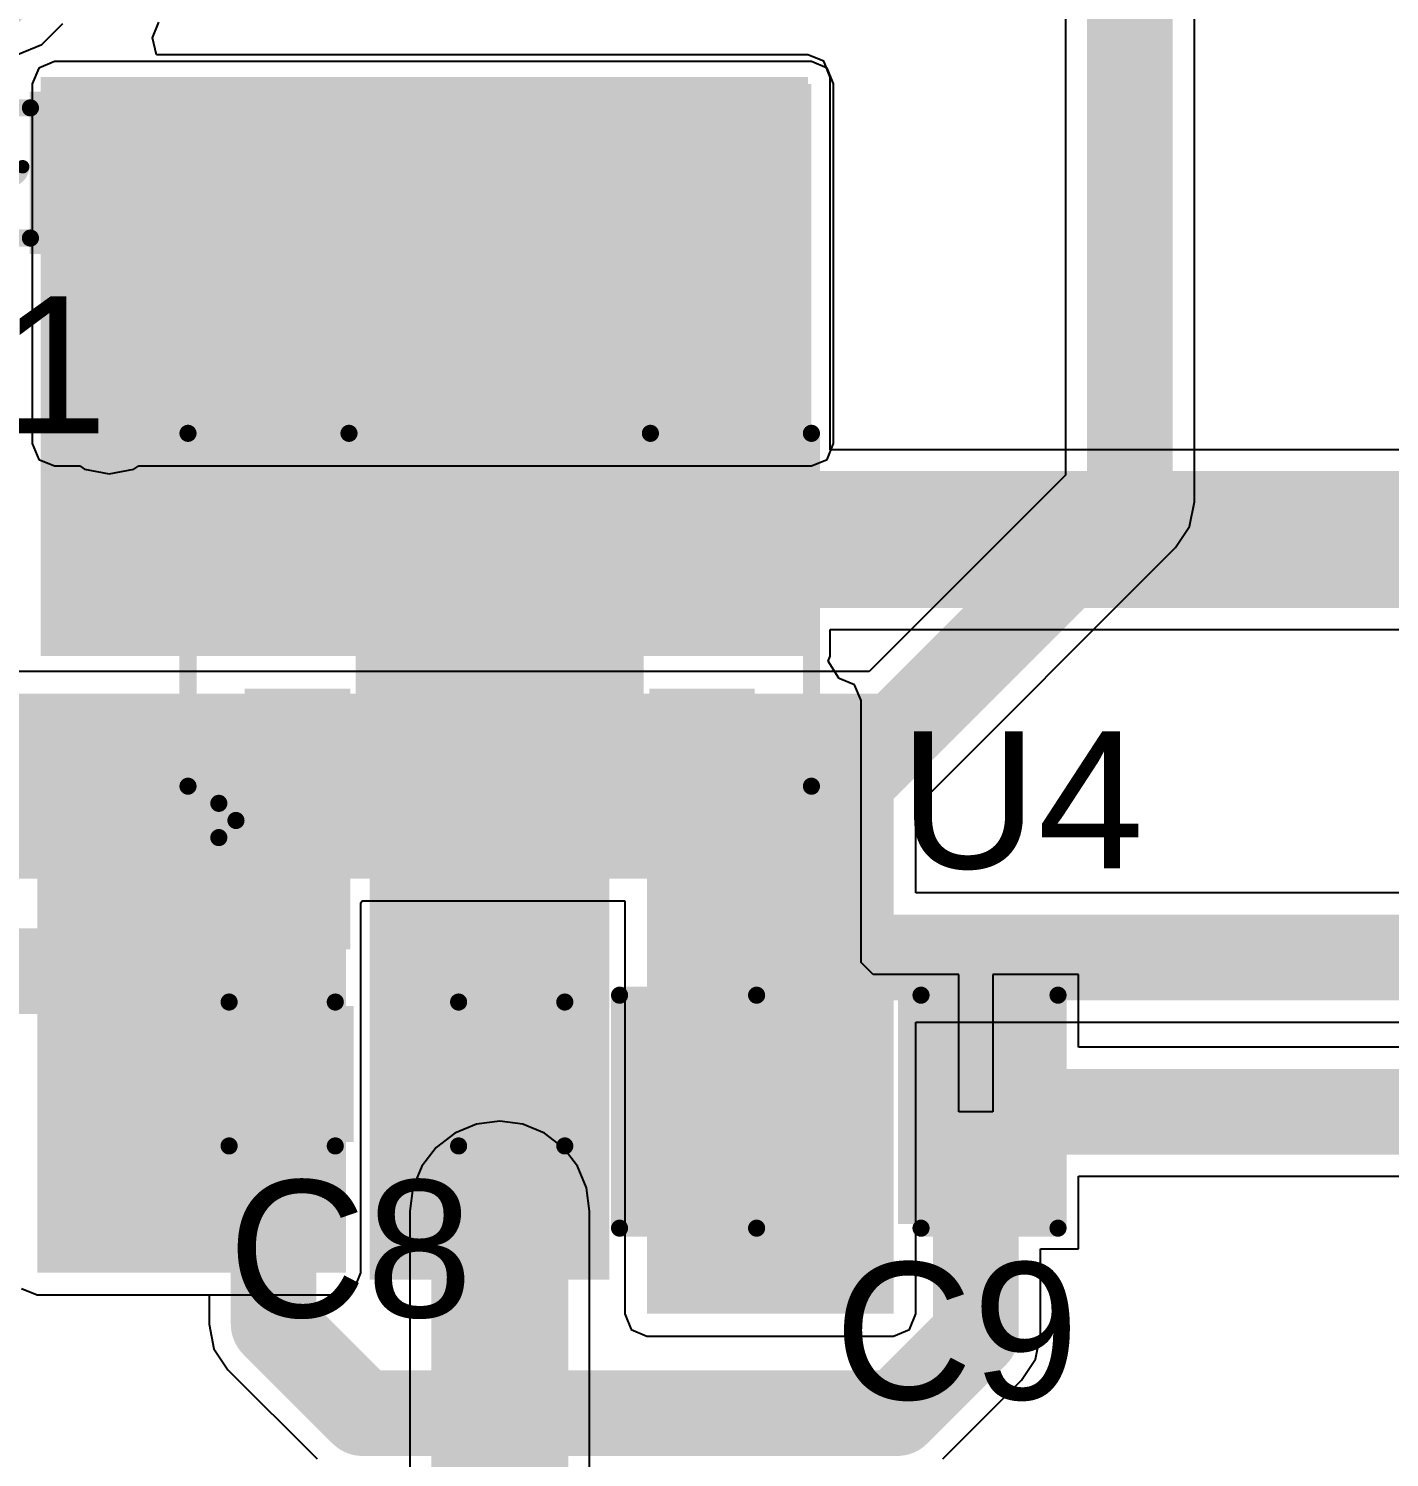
# Model space of a CAD drawing. Header units: millimetres. Extents: x -0.42 to 2.4, y -0.33 to 1.81.
# Drawn here: x 0.3985 to 0.7957, y 0.1431 to 0.5601 of the extents above; entities that cross this region are included whole.
import ezdxf

# ---------------------------------------------------------------- set-up
doc = ezdxf.new("R2010")
doc.units = ezdxf.units.MM
doc.header["$MEASUREMENT"] = 0
for name, color, linetype in [('BottomLayer', 5, 'Continuous'), ('BottomSolder', 6, 'Continuous'), ('MultiLayer', 9, 'Continuous'), ('PadHoleLayer', 156, 'Continuous'), ('TopLayer', 1, 'Continuous'), ('TopOverlay', 2, 'Continuous'), ('TopPaste', 8, 'Continuous'), ('TopSolder', 216, 'Continuous'), ('ViaHoleLayer', 16, 'Continuous')]:
    doc.layers.add(name, color=color, linetype=linetype)
doc.styles.add('Arial', font='', dxfattribs={"height": 0.2})
doc.styles.get('Arial').set_extended_font_data('Arial')

# ---------------------------------------------------------------- blocks, each defined once
blk = doc.blocks.new('IR333_A_4')
at = {"layer": 'BottomLayer'}
blk.add_hatch(color=5, dxfattribs=at).paths.add_polyline_path([(-0.08149595, 0.03149605), (-0.01850385, 0.03149605), (-0.01850385, -0.03149605), (-0.08149595, -0.03149605)])
h = blk.add_hatch(color=5, dxfattribs=at)
edge = h.paths.add_edge_path()
edge.add_arc((0.0499999, 0), 0.031496, 0, 360)
at = {"layer": 'BottomSolder'}
blk.add_hatch(color=6, dxfattribs=at).paths.add_polyline_path([(-0.08549595, 0.03549605), (-0.01450385, 0.03549605), (-0.01450385, -0.03549605), (-0.08549595, -0.03549605)])
h = blk.add_hatch(color=6, dxfattribs=at)
edge = h.paths.add_edge_path()
edge.add_arc((0.0499999, 0), 0.035496, 0, 360)
at = {"layer": 'MultiLayer'}
blk.add_hatch(color=9, dxfattribs=at).paths.add_polyline_path([(-0.08149595, 0.03149605), (-0.01850385, 0.03149605), (-0.01850385, -0.03149605), (-0.08149595, -0.03149605)])
h = blk.add_hatch(color=9, dxfattribs=at)
edge = h.paths.add_edge_path()
edge.add_arc((0.0499999, 0), 0.031496, 0, 360)
at = {"layer": 'PadHoleLayer'}
h = blk.add_hatch(color=156, dxfattribs=at)
edge = h.paths.add_edge_path()
edge.add_arc((-0.0499999, 0), 0.017717, 0, 360)
h = blk.add_hatch(color=156, dxfattribs=at)
edge = h.paths.add_edge_path()
edge.add_arc((0.0499999, 0), 0.017717, 0, 360)
at = {"layer": 'TopLayer'}
blk.add_hatch(color=1, dxfattribs=at).paths.add_polyline_path([(-0.08149595, 0.03149605), (-0.01850385, 0.03149605), (-0.01850385, -0.03149605), (-0.08149595, -0.03149605)])
h = blk.add_hatch(color=1, dxfattribs=at)
edge = h.paths.add_edge_path()
edge.add_arc((0.0499999, 0), 0.031496, 0, 360)
at = {"layer": 'TopSolder'}
blk.add_hatch(color=216, dxfattribs=at).paths.add_polyline_path([(-0.08549595, 0.03549605), (-0.01450385, 0.03549605), (-0.01450385, -0.03549605), (-0.08549595, -0.03549605)])
h = blk.add_hatch(color=216, dxfattribs=at)
edge = h.paths.add_edge_path()
edge.add_arc((0.0499999, 0), 0.035496, 0, 360)
at = {"layer": 'TopOverlay', "const_width": 0.005}
for points in [[(-0.1181102, 0, -0.7350501228491367), (0.0970696, 0.0672869)], [(0.0970696, -0.0672869, -0.7350501228491367), (-0.1181102, 0)]]:
    blk.add_lwpolyline(points, format="xyb", dxfattribs=at)
for points in [[(0.0970696, -0.0672869), (0.0970696, 0.0672869)], [(-0.05, -0.0610001), (-0.05, -0.041)], [(0.04, -0.044), (0.06, -0.044)], [(-0.0600001, -0.051), (-0.04, -0.051)]]:
    blk.add_lwpolyline(points, dxfattribs=at)
at = {"layer": 'TopOverlay', "const_width": 0.0025}
for points in [[(0.0958196, 0.0672869, 1), (0.0983196, 0.0672869, 1)], [(0.0958196, 0.0672869, 1), (0.0983196, 0.0672869, 1)], [(-0.1193602, 0, 1), (-0.1168602, 0, 1)], [(-0.1193602, 0, 1), (-0.1168602, 0, 1)], [(-0.05125, -0.041, 1), (-0.04875, -0.041, 1)], [(0.03875, -0.044, 1), (0.04125, -0.044, 1)], [(0.05875, -0.044, 1), (0.06125, -0.044, 1)], [(-0.0612501, -0.051, 1), (-0.0587501, -0.051, 1)], [(-0.04125, -0.051, 1), (-0.03875, -0.051, 1)], [(-0.05125, -0.0610001, 1), (-0.04875, -0.0610001, 1)], [(0.0958196, -0.0672869, 1), (0.0983196, -0.0672869, 1)], [(0.0958196, -0.0672869, 1), (0.0983196, -0.0672869, 1)]]:
    blk.add_lwpolyline(points, format="xyb", close=True, dxfattribs=at)
blk = doc.blocks.new('SOT_89_3_16')
at = {"layer": 'TopLayer'}
for points in [[(-0.0380512, 0.10423225), (0.0380512, 0.10423225), (0.0380512, -0.01505905), (-0.0380512, -0.01505905)], [(-0.0704724, -0.0105315), (-0.0476378, -0.0105315), (-0.0476378, -0.0786417), (-0.0704724, -0.0786417)], [(-0.0114173, -0.0105315), (0.0114173, -0.0105315), (0.0114173, -0.0786417), (-0.0114173, -0.0786417)], [(0.0476378, -0.0105315), (0.0704724, -0.0105315), (0.0704724, -0.0786417), (0.0476378, -0.0786417)]]:
    blk.add_hatch(color=1, dxfattribs=at).paths.add_polyline_path(points)
at = {"layer": 'TopPaste'}
for points in [[(-0.0380512, 0.10423225), (0.0380512, 0.10423225), (0.0380512, -0.01505905), (-0.0380512, -0.01505905)], [(-0.0704724, -0.0105315), (-0.0476378, -0.0105315), (-0.0476378, -0.0786417), (-0.0704724, -0.0786417)], [(-0.0114173, -0.0105315), (0.0114173, -0.0105315), (0.0114173, -0.0786417), (-0.0114173, -0.0786417)], [(0.0476378, -0.0105315), (0.0704724, -0.0105315), (0.0704724, -0.0786417), (0.0476378, -0.0786417)]]:
    blk.add_hatch(color=8, dxfattribs=at).paths.add_polyline_path(points)
at = {"layer": 'TopSolder'}
for points in [[(-0.0420512, 0.10823225), (0.0420512, 0.10823225), (0.0420512, -0.01905905), (-0.0420512, -0.01905905)], [(-0.0744724, -0.0065315), (-0.0436378, -0.0065315), (-0.0436378, -0.0826417), (-0.0744724, -0.0826417)], [(-0.0154173, -0.0065315), (0.0154173, -0.0065315), (0.0154173, -0.0826417), (-0.0154173, -0.0826417)], [(0.0436378, -0.0065315), (0.0744724, -0.0065315), (0.0744724, -0.0826417), (0.0436378, -0.0826417)]]:
    blk.add_hatch(color=216, dxfattribs=at).paths.add_polyline_path(points)
at = {"layer": 'TopOverlay', "const_width": 0.005}
for points in [[(-0.0910001, -0.035), (-0.0910001, 0.068)], [(-0.0910001, 0.068), (-0.0440001, 0.068)], [(0.0440001, 0.068), (0.0910001, 0.068)], [(0.0910001, -0.035), (0.0910001, 0.068)], [(-0.0820001, -0.05), (-0.0820001, -0.04)], [(-0.0820001, -0.04), (-0.0770001, -0.045)], [(-0.0820001, -0.05), (-0.0770001, -0.045)]]:
    blk.add_lwpolyline(points, dxfattribs=at)
at = {"layer": 'TopOverlay', "const_width": 0.0025}
for points in [[(-0.0922501, 0.068, 1), (-0.0897501, 0.068, 1)], [(-0.0922501, 0.068, 1), (-0.0897501, 0.068, 1)], [(-0.0452501, 0.068, 1), (-0.0427501, 0.068, 1)], [(0.0427501, 0.068, 1), (0.0452501, 0.068, 1)], [(0.0897501, 0.068, 1), (0.0922501, 0.068, 1)], [(0.0897501, 0.068, 1), (0.0922501, 0.068, 1)], [(-0.0922501, -0.035, 1), (-0.0897501, -0.035, 1)], [(0.0897501, -0.035, 1), (0.0922501, -0.035, 1)], [(-0.0832501, -0.04, 1), (-0.0807501, -0.04, 1)], [(-0.0832501, -0.04, 1), (-0.0807501, -0.04, 1)], [(-0.0782501, -0.045, 1), (-0.0757501, -0.045, 1)], [(-0.0782501, -0.045, 1), (-0.0757501, -0.045, 1)], [(-0.0832501, -0.05, 1), (-0.0807501, -0.05, 1)], [(-0.0832501, -0.05, 1), (-0.0807501, -0.05, 1)]]:
    blk.add_lwpolyline(points, format="xyb", close=True, dxfattribs=at)
blk = doc.blocks.new('_____0603_38')
at = {"layer": 'TopLayer'}
for points in [[(-0.01377945, -0.01968505), (-0.05314955, -0.01968505), (-0.05314955, 0.01968505), (-0.01377945, 0.01968505)], [(0.05314965, -0.01968505), (0.01377955, -0.01968505), (0.01377955, 0.01968505), (0.05314965, 0.01968505)]]:
    blk.add_hatch(color=1, dxfattribs=at).paths.add_polyline_path(points)
at = {"layer": 'TopPaste'}
for points in [[(-0.01377945, -0.01968505), (-0.05314955, -0.01968505), (-0.05314955, 0.01968505), (-0.01377945, 0.01968505)], [(0.05314965, -0.01968505), (0.01377955, -0.01968505), (0.01377955, 0.01968505), (0.05314965, 0.01968505)]]:
    blk.add_hatch(color=8, dxfattribs=at).paths.add_polyline_path(points)
at = {"layer": 'TopSolder'}
for points in [[(-0.00977945, -0.02368505), (-0.05714955, -0.02368505), (-0.05714955, 0.02368505), (-0.00977945, 0.02368505)], [(0.05714965, -0.02368505), (0.00977955, -0.02368505), (0.00977955, 0.02368505), (0.05714965, 0.02368505)]]:
    blk.add_hatch(color=216, dxfattribs=at).paths.add_polyline_path(points)
at = {"layer": 'TopOverlay', "const_width": 0.005}
for points in [[(-0.01, 0.019), (0.01, 0.019)], [(-0.01, -0.019), (0.01, -0.019)]]:
    blk.add_lwpolyline(points, dxfattribs=at)
at = {"layer": 'TopOverlay'}
for points, const_width in [([(-0.01125, 0.019, 1), (-0.00875, 0.019, 1)], 0.0025), ([(0.00875, 0.019, 1), (0.01125, 0.019, 1)], 0.0025), ([(-0.0085964, -0.0001008, 1), (-0.006628, -0.0001008, 1)], 0.0019685), ([(-0.0009842, 0, 1), (0.0009842, 0, 1)], 0.0019685), ([(-0.0007058, 7.75e-05, 1), (0.0012626, 7.75e-05, 1)], 0.0019685), ([(0.0067423, 0.0018093, 1), (0.0087107, 0.0018093, 1)], 0.0019685), ([(-0.01125, -0.019, 1), (-0.00875, -0.019, 1)], 0.0025), ([(0.00875, -0.019, 1), (0.01125, -0.019, 1)], 0.0025)]:
    blk.add_lwpolyline(points, format="xyb", close=True, dxfattribs=dict(at, const_width=const_width))
at = {"layer": 'TopOverlay', "const_width": 0.003937}
for points in [[(-0.0076122, -0.0001008, -0.7701644861592936), (0, 0)], [(0.0077265, 0.0018093, -0.7841168953440425), (0.0002784, 7.75e-05)]]:
    blk.add_lwpolyline(points, format="xyb", dxfattribs=at)
blk = doc.blocks.new('C___0805_41')
at = {"layer": 'TopLayer'}
for points in [[(-0.06, 0.03), (-0.02, 0.03), (-0.02, -0.03), (-0.06, -0.03)], [(0.02, 0.03), (0.06, 0.03), (0.06, -0.03), (0.02, -0.03)]]:
    blk.add_hatch(color=1, dxfattribs=at).paths.add_polyline_path(points)
at = {"layer": 'TopPaste'}
for points in [[(-0.06, 0.03), (-0.02, 0.03), (-0.02, -0.03), (-0.06, -0.03)], [(0.02, 0.03), (0.06, 0.03), (0.06, -0.03), (0.02, -0.03)]]:
    blk.add_hatch(color=8, dxfattribs=at).paths.add_polyline_path(points)
at = {"layer": 'TopSolder'}
for points in [[(-0.0627559, 0.0327559), (-0.0172441, 0.0327559), (-0.0172441, -0.0327559), (-0.0627559, -0.0327559)], [(0.0172441, 0.0327559), (0.0627559, 0.0327559), (0.0627559, -0.0327559), (0.0172441, -0.0327559)]]:
    blk.add_hatch(color=216, dxfattribs=at).paths.add_polyline_path(points)
at = {"layer": 'TopOverlay', "const_width": 0.005}
for points in [[(-0.064, 0.034), (-0.024, 0.034)], [(-0.064, -0.034), (-0.064, 0.034)], [(0.024, 0.034), (0.064, 0.034)], [(0.064, -0.034), (0.064, 0.034)], [(-0.064, -0.034), (-0.024, -0.034)], [(0.024, -0.034), (0.064, -0.034)]]:
    blk.add_lwpolyline(points, dxfattribs=at)
at = {"layer": 'TopOverlay', "const_width": 0.0025}
for points in [[(-0.06525, 0.034, 1), (-0.06275, 0.034, 1)], [(-0.06525, 0.034, 1), (-0.06275, 0.034, 1)], [(-0.02525, 0.034, 1), (-0.02275, 0.034, 1)], [(0.02275, 0.034, 1), (0.02525, 0.034, 1)], [(0.06275, 0.034, 1), (0.06525, 0.034, 1)], [(0.06275, 0.034, 1), (0.06525, 0.034, 1)], [(-0.06525, -0.034, 1), (-0.06275, -0.034, 1)], [(-0.06525, -0.034, 1), (-0.06275, -0.034, 1)], [(-0.02525, -0.034, 1), (-0.02275, -0.034, 1)], [(0.02275, -0.034, 1), (0.02525, -0.034, 1)], [(0.06275, -0.034, 1), (0.06525, -0.034, 1)], [(0.06275, -0.034, 1), (0.06525, -0.034, 1)]]:
    blk.add_lwpolyline(points, format="xyb", close=True, dxfattribs=at)
blk = doc.blocks.new('C___0603_42')
at = {"layer": 'TopLayer'}
for points in [[(-0.015, 0.0175), (-0.015, -0.0175), (-0.045, -0.0175), (-0.045, 0.0175)], [(0.045, 0.0175), (0.045, -0.0175), (0.015, -0.0175), (0.015, 0.0175)]]:
    blk.add_hatch(color=1, dxfattribs=at).paths.add_polyline_path(points)
at = {"layer": 'TopPaste'}
for points in [[(-0.015, 0.0175), (-0.015, -0.0175), (-0.045, -0.0175), (-0.045, 0.0175)], [(0.045, 0.0175), (0.045, -0.0175), (0.015, -0.0175), (0.015, 0.0175)]]:
    blk.add_hatch(color=8, dxfattribs=at).paths.add_polyline_path(points)
at = {"layer": 'TopSolder'}
for points in [[(-0.0126378, 0.0198622), (-0.0126378, -0.0198622), (-0.0473622, -0.0198622), (-0.0473622, 0.0198622)], [(0.0473622, 0.0198622), (0.0473622, -0.0198622), (0.0126378, -0.0198622), (0.0126378, 0.0198622)]]:
    blk.add_hatch(color=216, dxfattribs=at).paths.add_polyline_path(points)
at = {"layer": 'TopOverlay', "const_width": 0.005}
for points in [[(-0.049, 0.021), (-0.049, -0.021)], [(-0.018, 0.021), (-0.049, 0.021)], [(0.049, 0.021), (0.018, 0.021)], [(0.049, 0.021), (0.049, -0.021)], [(-0.018, -0.021), (-0.049, -0.021)], [(0.049, -0.021), (0.018, -0.021)]]:
    blk.add_lwpolyline(points, dxfattribs=at)
at = {"layer": 'TopOverlay', "const_width": 0.0025}
for points in [[(-0.05025, 0.021, 1), (-0.04775, 0.021, 1)], [(-0.05025, 0.021, 1), (-0.04775, 0.021, 1)], [(-0.01925, 0.021, 1), (-0.01675, 0.021, 1)], [(0.01675, 0.021, 1), (0.01925, 0.021, 1)], [(0.04775, 0.021, 1), (0.05025, 0.021, 1)], [(0.04775, 0.021, 1), (0.05025, 0.021, 1)], [(-0.05025, -0.021, 1), (-0.04775, -0.021, 1)], [(-0.05025, -0.021, 1), (-0.04775, -0.021, 1)], [(-0.01925, -0.021, 1), (-0.01675, -0.021, 1)], [(0.01675, -0.021, 1), (0.01925, -0.021, 1)], [(0.04775, -0.021, 1), (0.05025, -0.021, 1)], [(0.04775, -0.021, 1), (0.05025, -0.021, 1)]]:
    blk.add_lwpolyline(points, format="xyb", close=True, dxfattribs=at)

msp = doc.modelspace()

# ---------------------------------------------------------------- hatches: boundary and pattern name
at = {"layer": 'BottomLayer'}
for points in [[(0.406, 0.439), (0.627, 0.439), (0.627, 0.544), (0.406, 0.544)], [(0.365, 0.312), (0.647, 0.312), (0.647, 0.366), (0.365, 0.366)], [(0.579, 0.185), (0.651, 0.185), (0.651, 0.366), (0.579, 0.366)], [(0.401, 0.197), (0.489, 0.197), (0.489, 0.305), (0.401, 0.305)]]:
    msp.add_hatch(color=5, dxfattribs=at).paths.add_polyline_path(points)
h = msp.add_hatch(color=5, dxfattribs=at)
edge = h.paths.add_edge_path()
edge.add_arc((0.469, 0.529), 0.011811, 0, 360)
h = msp.add_hatch(color=5, dxfattribs=at)
edge = h.paths.add_edge_path()
edge.add_arc((0.52, 0.529), 0.011811, 0, 360)
h = msp.add_hatch(color=5, dxfattribs=at)
edge = h.paths.add_edge_path()
edge.add_arc((0.57, 0.53), 0.011811, 0, 360)
h = msp.add_hatch(color=5, dxfattribs=at)
edge = h.paths.add_edge_path()
edge.add_arc((0.469, 0.498), 0.011811, 0, 360)
h = msp.add_hatch(color=5, dxfattribs=at)
edge = h.paths.add_edge_path()
edge.add_arc((0.52, 0.498), 0.011811, 0, 360)
h = msp.add_hatch(color=5, dxfattribs=at)
edge = h.paths.add_edge_path()
edge.add_arc((0.57, 0.499), 0.011811, 0, 360)
h = msp.add_hatch(color=5, dxfattribs=at)
edge = h.paths.add_edge_path()
edge.add_arc((0.609, 0.491), 0.011811, 0, 360)
h = msp.add_hatch(color=5, dxfattribs=at)
edge = h.paths.add_edge_path()
edge.add_arc((0.422, 0.482), 0.011811, 0, 360)
h = msp.add_hatch(color=5, dxfattribs=at)
edge = h.paths.add_edge_path()
edge.add_arc((0.609, 0.46), 0.011811, 0, 360)
h = msp.add_hatch(color=5, dxfattribs=at)
edge = h.paths.add_edge_path()
edge.add_arc((0.422, 0.449), 0.011811, 0, 360)
h = msp.add_hatch(color=5, dxfattribs=at)
edge = h.paths.add_edge_path()
edge.add_arc((0.62, 0.351), 0.011811, 0, 360)
h = msp.add_hatch(color=5, dxfattribs=at)
edge = h.paths.add_edge_path()
edge.add_arc((0.62, 0.32), 0.011811, 0, 360)
h = msp.add_hatch(color=5, dxfattribs=at)
edge = h.paths.add_edge_path()
edge.add_arc((0.62, 0.289), 0.011811, 0, 360)
h = msp.add_hatch(color=5, dxfattribs=at)
edge = h.paths.add_edge_path()
edge.add_arc((0.418, 0.285), 0.011811, 0, 360)
h = msp.add_hatch(color=5, dxfattribs=at)
edge = h.paths.add_edge_path()
edge.add_arc((0.443, 0.285), 0.011811, 0, 360)
h = msp.add_hatch(color=5, dxfattribs=at)
edge = h.paths.add_edge_path()
edge.add_arc((0.443, 0.285), 0.011811, 0, 360)
h = msp.add_hatch(color=5, dxfattribs=at)
edge = h.paths.add_edge_path()
edge.add_arc((0.418, 0.255), 0.011811, 0, 360)
h = msp.add_hatch(color=5, dxfattribs=at)
edge = h.paths.add_edge_path()
edge.add_arc((0.443, 0.255), 0.011811, 0, 360)
h = msp.add_hatch(color=5, dxfattribs=at)
edge = h.paths.add_edge_path()
edge.add_arc((0.418, 0.225), 0.011811, 0, 360)
h = msp.add_hatch(color=5, dxfattribs=at)
edge = h.paths.add_edge_path()
edge.add_arc((0.443, 0.225), 0.011811, 0, 360)
h = msp.add_hatch(color=5, dxfattribs=at)
edge = h.paths.add_edge_path()
edge.add_arc((0.536, 0.215), 0.011811, 0, 360)
h = msp.add_hatch(color=5, dxfattribs=at)
edge = h.paths.add_edge_path()
edge.add_arc((0.593, 0.2), 0.011811, 0, 360)
h = msp.add_hatch(color=5, dxfattribs=at)
edge = h.paths.add_edge_path()
edge.add_arc((0.621, 0.2), 0.011811, 0, 360)
at = {"layer": 'BottomSolder'}
h = msp.add_hatch(color=6, dxfattribs=at)
edge = h.paths.add_edge_path()
edge.add_arc((0.469, 0.529), 0.0059055, 0, 360)
h = msp.add_hatch(color=6, dxfattribs=at)
edge = h.paths.add_edge_path()
edge.add_arc((0.52, 0.529), 0.0059055, 0, 360)
h = msp.add_hatch(color=6, dxfattribs=at)
edge = h.paths.add_edge_path()
edge.add_arc((0.57, 0.53), 0.0059055, 0, 360)
h = msp.add_hatch(color=6, dxfattribs=at)
edge = h.paths.add_edge_path()
edge.add_arc((0.57, 0.499), 0.0059055, 0, 360)
h = msp.add_hatch(color=6, dxfattribs=at)
edge = h.paths.add_edge_path()
edge.add_arc((0.469, 0.498), 0.0059055, 0, 360)
h = msp.add_hatch(color=6, dxfattribs=at)
edge = h.paths.add_edge_path()
edge.add_arc((0.52, 0.498), 0.0059055, 0, 360)
h = msp.add_hatch(color=6, dxfattribs=at)
edge = h.paths.add_edge_path()
edge.add_arc((0.609, 0.491), 0.0059055, 0, 360)
h = msp.add_hatch(color=6, dxfattribs=at)
edge = h.paths.add_edge_path()
edge.add_arc((0.422, 0.482), 0.0059055, 0, 360)
h = msp.add_hatch(color=6, dxfattribs=at)
edge = h.paths.add_edge_path()
edge.add_arc((0.609, 0.46), 0.0059055, 0, 360)
h = msp.add_hatch(color=6, dxfattribs=at)
edge = h.paths.add_edge_path()
edge.add_arc((0.422, 0.449), 0.0059055, 0, 360)
h = msp.add_hatch(color=6, dxfattribs=at)
edge = h.paths.add_edge_path()
edge.add_arc((0.62, 0.351), 0.0059055, 0, 360)
h = msp.add_hatch(color=6, dxfattribs=at)
edge = h.paths.add_edge_path()
edge.add_arc((0.62, 0.32), 0.0059055, 0, 360)
h = msp.add_hatch(color=6, dxfattribs=at)
edge = h.paths.add_edge_path()
edge.add_arc((0.62, 0.289), 0.0059055, 0, 360)
h = msp.add_hatch(color=6, dxfattribs=at)
edge = h.paths.add_edge_path()
edge.add_arc((0.418, 0.285), 0.0059055, 0, 360)
h = msp.add_hatch(color=6, dxfattribs=at)
edge = h.paths.add_edge_path()
edge.add_arc((0.443, 0.285), 0.0059055, 0, 360)
h = msp.add_hatch(color=6, dxfattribs=at)
edge = h.paths.add_edge_path()
edge.add_arc((0.443, 0.285), 0.0059055, 0, 360)
h = msp.add_hatch(color=6, dxfattribs=at)
edge = h.paths.add_edge_path()
edge.add_arc((0.418, 0.255), 0.0059055, 0, 360)
h = msp.add_hatch(color=6, dxfattribs=at)
edge = h.paths.add_edge_path()
edge.add_arc((0.443, 0.255), 0.0059055, 0, 360)
h = msp.add_hatch(color=6, dxfattribs=at)
edge = h.paths.add_edge_path()
edge.add_arc((0.418, 0.225), 0.0059055, 0, 360)
h = msp.add_hatch(color=6, dxfattribs=at)
edge = h.paths.add_edge_path()
edge.add_arc((0.443, 0.225), 0.0059055, 0, 360)
h = msp.add_hatch(color=6, dxfattribs=at)
edge = h.paths.add_edge_path()
edge.add_arc((0.536, 0.215), 0.0059055, 0, 360)
h = msp.add_hatch(color=6, dxfattribs=at)
edge = h.paths.add_edge_path()
edge.add_arc((0.593, 0.2), 0.0059055, 0, 360)
h = msp.add_hatch(color=6, dxfattribs=at)
edge = h.paths.add_edge_path()
edge.add_arc((0.621, 0.2), 0.0059055, 0, 360)
at = {"layer": 'TopLayer'}
for points in [[(0.402, 0.432), (0.626, 0.432), (0.626, 0.546), (0.402, 0.546)], [(0.402, 0.377), (0.626, 0.377), (0.626, 0.47), (0.402, 0.47)], [(0.4911102, 0.364), (0.401, 0.364), (0.401, 0.1970002), (0.4911102, 0.1970002)], [(0.498, 0.195), (0.568, 0.195), (0.568, 0.364), (0.498, 0.364)], [(0.582, 0.185), (0.635, 0.185), (0.635, 0.364), (0.582, 0.364)]]:
    msp.add_hatch(color=1, dxfattribs=at).paths.add_polyline_path(points)
h = msp.add_hatch(color=1, dxfattribs=at)
edge = h.paths.add_edge_path()
edge.add_arc((0.469, 0.529), 0.011811, 0, 360)
h = msp.add_hatch(color=1, dxfattribs=at)
edge = h.paths.add_edge_path()
edge.add_arc((0.52, 0.529), 0.011811, 0, 360)
h = msp.add_hatch(color=1, dxfattribs=at)
edge = h.paths.add_edge_path()
edge.add_arc((0.57, 0.53), 0.011811, 0, 360)
h = msp.add_hatch(color=1, dxfattribs=at)
edge = h.paths.add_edge_path()
edge.add_arc((0.469, 0.498), 0.011811, 0, 360)
h = msp.add_hatch(color=1, dxfattribs=at)
edge = h.paths.add_edge_path()
edge.add_arc((0.52, 0.498), 0.011811, 0, 360)
h = msp.add_hatch(color=1, dxfattribs=at)
edge = h.paths.add_edge_path()
edge.add_arc((0.57, 0.499), 0.011811, 0, 360)
h = msp.add_hatch(color=1, dxfattribs=at)
edge = h.paths.add_edge_path()
edge.add_arc((0.609, 0.491), 0.011811, 0, 360)
h = msp.add_hatch(color=1, dxfattribs=at)
edge = h.paths.add_edge_path()
edge.add_arc((0.422, 0.482), 0.011811, 0, 360)
h = msp.add_hatch(color=1, dxfattribs=at)
edge = h.paths.add_edge_path()
edge.add_arc((0.609, 0.46), 0.011811, 0, 360)
h = msp.add_hatch(color=1, dxfattribs=at)
edge = h.paths.add_edge_path()
edge.add_arc((0.422, 0.449), 0.011811, 0, 360)
h = msp.add_hatch(color=1, dxfattribs=at)
edge = h.paths.add_edge_path()
edge.add_arc((0.62, 0.351), 0.011811, 0, 360)
h = msp.add_hatch(color=1, dxfattribs=at)
edge = h.paths.add_edge_path()
edge.add_arc((0.62, 0.32), 0.011811, 0, 360)
h = msp.add_hatch(color=1, dxfattribs=at)
edge = h.paths.add_edge_path()
edge.add_arc((0.62, 0.289), 0.011811, 0, 360)
h = msp.add_hatch(color=1, dxfattribs=at)
edge = h.paths.add_edge_path()
edge.add_arc((0.418, 0.285), 0.011811, 0, 360)
h = msp.add_hatch(color=1, dxfattribs=at)
edge = h.paths.add_edge_path()
edge.add_arc((0.443, 0.285), 0.011811, 0, 360)
h = msp.add_hatch(color=1, dxfattribs=at)
edge = h.paths.add_edge_path()
edge.add_arc((0.443, 0.285), 0.011811, 0, 360)
h = msp.add_hatch(color=1, dxfattribs=at)
edge = h.paths.add_edge_path()
edge.add_arc((0.418, 0.255), 0.011811, 0, 360)
h = msp.add_hatch(color=1, dxfattribs=at)
edge = h.paths.add_edge_path()
edge.add_arc((0.443, 0.255), 0.011811, 0, 360)
h = msp.add_hatch(color=1, dxfattribs=at)
edge = h.paths.add_edge_path()
edge.add_arc((0.418, 0.225), 0.011811, 0, 360)
h = msp.add_hatch(color=1, dxfattribs=at)
edge = h.paths.add_edge_path()
edge.add_arc((0.443, 0.225), 0.011811, 0, 360)
h = msp.add_hatch(color=1, dxfattribs=at)
edge = h.paths.add_edge_path()
edge.add_arc((0.536, 0.215), 0.011811, 0, 360)
h = msp.add_hatch(color=1, dxfattribs=at)
edge = h.paths.add_edge_path()
edge.add_arc((0.593, 0.2), 0.011811, 0, 360)
h = msp.add_hatch(color=1, dxfattribs=at)
edge = h.paths.add_edge_path()
edge.add_arc((0.621, 0.2), 0.011811, 0, 360)
at = {"layer": 'TopSolder'}
h = msp.add_hatch(color=216, dxfattribs=at)
edge = h.paths.add_edge_path()
edge.add_arc((0.469, 0.529), 0.0059055, 0, 360)
h = msp.add_hatch(color=216, dxfattribs=at)
edge = h.paths.add_edge_path()
edge.add_arc((0.52, 0.529), 0.0059055, 0, 360)
h = msp.add_hatch(color=216, dxfattribs=at)
edge = h.paths.add_edge_path()
edge.add_arc((0.57, 0.53), 0.0059055, 0, 360)
h = msp.add_hatch(color=216, dxfattribs=at)
edge = h.paths.add_edge_path()
edge.add_arc((0.57, 0.499), 0.0059055, 0, 360)
h = msp.add_hatch(color=216, dxfattribs=at)
edge = h.paths.add_edge_path()
edge.add_arc((0.469, 0.498), 0.0059055, 0, 360)
h = msp.add_hatch(color=216, dxfattribs=at)
edge = h.paths.add_edge_path()
edge.add_arc((0.52, 0.498), 0.0059055, 0, 360)
h = msp.add_hatch(color=216, dxfattribs=at)
edge = h.paths.add_edge_path()
edge.add_arc((0.609, 0.491), 0.0059055, 0, 360)
h = msp.add_hatch(color=216, dxfattribs=at)
edge = h.paths.add_edge_path()
edge.add_arc((0.422, 0.482), 0.0059055, 0, 360)
h = msp.add_hatch(color=216, dxfattribs=at)
edge = h.paths.add_edge_path()
edge.add_arc((0.609, 0.46), 0.0059055, 0, 360)
h = msp.add_hatch(color=216, dxfattribs=at)
edge = h.paths.add_edge_path()
edge.add_arc((0.422, 0.449), 0.0059055, 0, 360)
h = msp.add_hatch(color=216, dxfattribs=at)
edge = h.paths.add_edge_path()
edge.add_arc((0.62, 0.351), 0.0059055, 0, 360)
h = msp.add_hatch(color=216, dxfattribs=at)
edge = h.paths.add_edge_path()
edge.add_arc((0.62, 0.32), 0.0059055, 0, 360)
h = msp.add_hatch(color=216, dxfattribs=at)
edge = h.paths.add_edge_path()
edge.add_arc((0.62, 0.289), 0.0059055, 0, 360)
h = msp.add_hatch(color=216, dxfattribs=at)
edge = h.paths.add_edge_path()
edge.add_arc((0.418, 0.285), 0.0059055, 0, 360)
h = msp.add_hatch(color=216, dxfattribs=at)
edge = h.paths.add_edge_path()
edge.add_arc((0.443, 0.285), 0.0059055, 0, 360)
h = msp.add_hatch(color=216, dxfattribs=at)
edge = h.paths.add_edge_path()
edge.add_arc((0.443, 0.285), 0.0059055, 0, 360)
h = msp.add_hatch(color=216, dxfattribs=at)
edge = h.paths.add_edge_path()
edge.add_arc((0.418, 0.255), 0.0059055, 0, 360)
h = msp.add_hatch(color=216, dxfattribs=at)
edge = h.paths.add_edge_path()
edge.add_arc((0.443, 0.255), 0.0059055, 0, 360)
h = msp.add_hatch(color=216, dxfattribs=at)
edge = h.paths.add_edge_path()
edge.add_arc((0.418, 0.225), 0.0059055, 0, 360)
h = msp.add_hatch(color=216, dxfattribs=at)
edge = h.paths.add_edge_path()
edge.add_arc((0.443, 0.225), 0.0059055, 0, 360)
h = msp.add_hatch(color=216, dxfattribs=at)
edge = h.paths.add_edge_path()
edge.add_arc((0.536, 0.215), 0.0059055, 0, 360)
h = msp.add_hatch(color=216, dxfattribs=at)
edge = h.paths.add_edge_path()
edge.add_arc((0.593, 0.2), 0.0059055, 0, 360)
h = msp.add_hatch(color=216, dxfattribs=at)
edge = h.paths.add_edge_path()
edge.add_arc((0.621, 0.2), 0.0059055, 0, 360)
at = {"layer": 'ViaHoleLayer'}
h = msp.add_hatch(color=16, dxfattribs=at)
edge = h.paths.add_edge_path()
edge.add_arc((0.469, 0.529), 0.0059055, 0, 360)
h = msp.add_hatch(color=16, dxfattribs=at)
edge = h.paths.add_edge_path()
edge.add_arc((0.52, 0.529), 0.0059055, 0, 360)
h = msp.add_hatch(color=16, dxfattribs=at)
edge = h.paths.add_edge_path()
edge.add_arc((0.57, 0.53), 0.0059055, 0, 360)
h = msp.add_hatch(color=16, dxfattribs=at)
edge = h.paths.add_edge_path()
edge.add_arc((0.57, 0.499), 0.0059055, 0, 360)
h = msp.add_hatch(color=16, dxfattribs=at)
edge = h.paths.add_edge_path()
edge.add_arc((0.469, 0.498), 0.0059055, 0, 360)
h = msp.add_hatch(color=16, dxfattribs=at)
edge = h.paths.add_edge_path()
edge.add_arc((0.52, 0.498), 0.0059055, 0, 360)
h = msp.add_hatch(color=16, dxfattribs=at)
edge = h.paths.add_edge_path()
edge.add_arc((0.609, 0.491), 0.0059055, 0, 360)
h = msp.add_hatch(color=16, dxfattribs=at)
edge = h.paths.add_edge_path()
edge.add_arc((0.422, 0.482), 0.0059055, 0, 360)
h = msp.add_hatch(color=16, dxfattribs=at)
edge = h.paths.add_edge_path()
edge.add_arc((0.609, 0.46), 0.0059055, 0, 360)
h = msp.add_hatch(color=16, dxfattribs=at)
edge = h.paths.add_edge_path()
edge.add_arc((0.422, 0.449), 0.0059055, 0, 360)
h = msp.add_hatch(color=16, dxfattribs=at)
edge = h.paths.add_edge_path()
edge.add_arc((0.62, 0.351), 0.0059055, 0, 360)
h = msp.add_hatch(color=16, dxfattribs=at)
edge = h.paths.add_edge_path()
edge.add_arc((0.62, 0.32), 0.0059055, 0, 360)
h = msp.add_hatch(color=16, dxfattribs=at)
edge = h.paths.add_edge_path()
edge.add_arc((0.62, 0.289), 0.0059055, 0, 360)
h = msp.add_hatch(color=16, dxfattribs=at)
edge = h.paths.add_edge_path()
edge.add_arc((0.418, 0.285), 0.0059055, 0, 360)
h = msp.add_hatch(color=16, dxfattribs=at)
edge = h.paths.add_edge_path()
edge.add_arc((0.443, 0.285), 0.0059055, 0, 360)
h = msp.add_hatch(color=16, dxfattribs=at)
edge = h.paths.add_edge_path()
edge.add_arc((0.443, 0.285), 0.0059055, 0, 360)
h = msp.add_hatch(color=16, dxfattribs=at)
edge = h.paths.add_edge_path()
edge.add_arc((0.418, 0.255), 0.0059055, 0, 360)
h = msp.add_hatch(color=16, dxfattribs=at)
edge = h.paths.add_edge_path()
edge.add_arc((0.443, 0.255), 0.0059055, 0, 360)
h = msp.add_hatch(color=16, dxfattribs=at)
edge = h.paths.add_edge_path()
edge.add_arc((0.418, 0.225), 0.0059055, 0, 360)
h = msp.add_hatch(color=16, dxfattribs=at)
edge = h.paths.add_edge_path()
edge.add_arc((0.443, 0.225), 0.0059055, 0, 360)
h = msp.add_hatch(color=16, dxfattribs=at)
edge = h.paths.add_edge_path()
edge.add_arc((0.536, 0.215), 0.0059055, 0, 360)
h = msp.add_hatch(color=16, dxfattribs=at)
edge = h.paths.add_edge_path()
edge.add_arc((0.593, 0.2), 0.0059055, 0, 360)
h = msp.add_hatch(color=16, dxfattribs=at)
edge = h.paths.add_edge_path()
edge.add_arc((0.621, 0.2), 0.0059055, 0, 360)

# ---------------------------------------------------------------- linework, layer by layer
at = {"layer": 'BottomLayer'}
for p, q in [((0.7388624, 0.422), (0.7388624, 0.8230001)), ((0.7011376, 0.6258978), (0.7011376, 0.4298131)), ((0.4023549, 0.5555095), (0.4084905, 0.5616451)), ((0.3952363, 0.5525609), (0.4023549, 0.5555095)), ((0.4014078, 0.5485922), (0.3995056, 0.544)), ((0.406, 0.5504944), (0.4014078, 0.5485922)), ((0.627, 0.5504944), (0.406, 0.5504944)), ((0.6315922, 0.5485922), (0.627, 0.5504944)), ((0.6334944, 0.544), (0.6315922, 0.5485922)), ((0.3995056, 0.544), (0.3995056, 0.439)), ((0.6334944, 0.439), (0.6334944, 0.544)), ((0.3995056, 0.439), (0.4014078, 0.4344078)), ((0.6315922, 0.4344078), (0.6334944, 0.439)), ((0.4014078, 0.4344078), (0.406, 0.4325056)), ((0.627, 0.4325056), (0.6315922, 0.4344078)), ((0.406, 0.4325056), (0.4133865, 0.4325056)), ((0.4133865, 0.4325056), (0.4147816, 0.4315734)), ((0.4147816, 0.4315734), (0.422, 0.4301376)), ((0.422, 0.4301376), (0.4292184, 0.4315734)), ((0.4292184, 0.4315734), (0.4306135, 0.4325056)), ((0.4306135, 0.4325056), (0.627, 0.4325056)), ((0.7011376, 0.4298131), (0.643819, 0.3724944)), ((0.7374266, 0.4147817), (0.7388624, 0.422)), ((0.7333378, 0.4086623), (0.7374266, 0.4147817)), ((0.6574944, 0.332819), (0.7333378, 0.4086623)), ((0.643819, 0.3724944), (0.365, 0.3724944)), ((0.6574944, 0.3078624), (0.6574944, 0.332819)), ((0.4954944, 0.3049999), (0.4958323, 0.3055056)), ((0.4954944, 0.197), (0.4954944, 0.3049999)), ((0.4958323, 0.3055056), (0.5725056, 0.3055056)), ((0.5725056, 0.3055056), (0.5725056, 0.185)), ((1.062, 0.3078624), (0.6574944, 0.3078624)), ((0.6574944, 0.185), (0.6574944, 0.2701376)), ((0.6574944, 0.2701376), (1.054187, 0.2701376)), ((0.5292126, 0.2403308), (0.5228878, 0.237711)), ((0.536, 0.2412244), (0.5292126, 0.2403308)), ((0.5427874, 0.2403308), (0.536, 0.2412244)), ((0.5491122, 0.237711), (0.5427874, 0.2403308)), ((0.5228878, 0.237711), (0.5174565, 0.2335435)), ((0.5545435, 0.2335435), (0.5491122, 0.237711)), ((0.5174565, 0.2335435), (0.513289, 0.2281122)), ((0.558711, 0.2281122), (0.5545435, 0.2335435)), ((0.513289, 0.2281122), (0.5106692, 0.2217874)), ((0.5613308, 0.2217874), (0.558711, 0.2281122)), ((0.5106692, 0.2217874), (0.5097756, 0.215)), ((0.5622244, 0.215), (0.5613308, 0.2217874)), ((0.5097756, 0.215), (0.5097756, 0.1151637)), ((0.5622244, 0.104302), (0.5622244, 0.215)), ((0.4935922, 0.1924078), (0.4954944, 0.197)), ((0.3964078, 0.1924078), (0.401, 0.1905056)), ((0.489, 0.1905056), (0.4935922, 0.1924078)), ((0.401, 0.1905056), (0.489, 0.1905056)), ((0.5725056, 0.185), (0.5744078, 0.1804078)), ((0.6555922, 0.1804078), (0.6574944, 0.185)), ((0.5744078, 0.1804078), (0.579, 0.1785056)), ((0.651, 0.1785056), (0.6555922, 0.1804078)), ((0.579, 0.1785056), (0.651, 0.1785056))]:
    msp.add_line(p, q, dxfattribs=at)
for points, const_width in [([(0.72, 0.422), (0.72, 0.8230001)], 0.025), ([(0.295, 0.479), (0.39, 0.574)], 0.025), ([(0.466, 0.493), (0.466, 0.498)], 0.025), ([(0.466, 0.498), (0.469, 0.498)], 0.025), ([(0.469, 0.498), (0.52, 0.498)], 0.025), ([(0.52, 0.498), (0.569, 0.498)], 0.025), ([(0.569, 0.498), (0.57, 0.499)], 0.025), ([(0.57, 0.499), (0.609, 0.46)], 0.025), ([(0.422, 0.449), (0.466, 0.493)], 0.025), ([(0.62, 0.322), (0.72, 0.422)], 0.025), ([(0.379, 0.337), (0.6075, 0.337)], 0.025), ([(0.6075, 0.337), (0.62, 0.3245)], 0.025), ([(0.62, 0.289), (0.62, 0.3245)], 0.025), ([(0.618, 0.289), (1.062, 0.289)], 0.025), ([(0.536, 0.1043012), (0.536, 0.215)], 0.04)]:
    msp.add_lwpolyline(points, dxfattribs=dict(at, const_width=const_width))
for points, const_width in [([(0.45975, 0.498, 1), (0.47225, 0.498, 1)], 0.0125), ([(0.45975, 0.498, 1), (0.47225, 0.498, 1)], 0.0125), ([(0.46275, 0.498, 1), (0.47525, 0.498, 1)], 0.0125), ([(0.46275, 0.498, 1), (0.47525, 0.498, 1)], 0.0125), ([(0.51375, 0.498, 1), (0.52625, 0.498, 1)], 0.0125), ([(0.51375, 0.498, 1), (0.52625, 0.498, 1)], 0.0125), ([(0.56275, 0.498, 1), (0.57525, 0.498, 1)], 0.0125), ([(0.56275, 0.498, 1), (0.57525, 0.498, 1)], 0.0125), ([(0.56375, 0.499, 1), (0.57625, 0.499, 1)], 0.0125), ([(0.56375, 0.499, 1), (0.57625, 0.499, 1)], 0.0125), ([(0.45975, 0.493, 1), (0.47225, 0.493, 1)], 0.0125), ([(0.45975, 0.493, 1), (0.47225, 0.493, 1)], 0.0125), ([(0.60275, 0.46, 1), (0.61525, 0.46, 1)], 0.0125), ([(0.41575, 0.449, 1), (0.42825, 0.449, 1)], 0.0125), ([(0.71375, 0.422, 1), (0.72625, 0.422, 1)], 0.0125), ([(0.71375, 0.422, 1), (0.72625, 0.422, 1)], 0.0125), ([(0.60125, 0.337, 1), (0.61375, 0.337, 1)], 0.0125), ([(0.60125, 0.337, 1), (0.61375, 0.337, 1)], 0.0125), ([(0.61375, 0.3245, 1), (0.62625, 0.3245, 1)], 0.0125), ([(0.61375, 0.3245, 1), (0.62625, 0.3245, 1)], 0.0125), ([(0.61375, 0.322, 1), (0.62625, 0.322, 1)], 0.0125), ([(0.61175, 0.289, 1), (0.62425, 0.289, 1)], 0.0125), ([(0.61375, 0.289, 1), (0.62625, 0.289, 1)], 0.0125), ([(0.526, 0.215, 1), (0.546, 0.215, 1)], 0.02)]:
    msp.add_lwpolyline(points, format="xyb", close=True, dxfattribs=dict(at, const_width=const_width))
at = {"layer": 'TopLayer'}
for p, q in [((0.4345922, 0.5574079), (0.4364944, 0.562)), ((0.4357959, 0.5524944), (0.4345922, 0.5574079)), ((0.626, 0.5524944), (0.4357959, 0.5524944)), ((0.6305922, 0.5505922), (0.626, 0.5524944)), ((0.6324944, 0.546), (0.6305922, 0.5505922)), ((0.6324944, 0.47), (0.6324944, 0.546)), ((0.6324944, 0.4372244), (0.6324944, 0.47)), ((0.8081374, 0.4372244), (0.6324944, 0.4372244)), ((0.6324944, 0.377), (0.6324944, 0.3847756)), ((0.6324944, 0.3847756), (0.8189992, 0.3847756)), ((0.6318708, 0.3754945), (0.6324944, 0.377)), ((0.6349976, 0.3704983), (0.6318708, 0.3754945)), ((0.6351497, 0.3704324), (0.6349976, 0.3704983)), ((0.6395922, 0.3685922), (0.6351497, 0.3704324)), ((0.6414944, 0.364), (0.6395922, 0.3685922)), ((0.6414944, 0.287548), (0.6414944, 0.364)), ((0.6450001, 0.284), (0.6414944, 0.287548)), ((0.67, 0.284), (0.6450001, 0.284)), ((0.67, 0.244), (0.67, 0.284)), ((0.705, 0.284), (0.68, 0.284)), ((0.68, 0.284), (0.68, 0.244)), ((0.705, 0.2628624), (0.705, 0.284)), ((0.824, 0.2628624), (0.705, 0.2628624)), ((0.68, 0.244), (0.67, 0.244)), ((0.705, 0.204), (0.705, 0.2251376)), ((0.705, 0.2251376), (0.816187, 0.2251376)), ((0.6938624, 0.179), (0.6938624, 0.204)), ((0.6938624, 0.204), (0.705, 0.204)), ((0.3964078, 0.192408), (0.401, 0.1905058)), ((0.401, 0.1905058), (0.4511376, 0.1905058)), ((0.4511376, 0.1905058), (0.4511376, 0.1820001)), ((0.4511376, 0.1820001), (0.4525734, 0.1747817)), ((0.6924266, 0.1717816), (0.6938624, 0.179)), ((0.4525734, 0.1747817), (0.4566623, 0.1686624)), ((0.6883377, 0.1656623), (0.6924266, 0.1717816)), ((0.4566623, 0.1686624), (0.4826624, 0.1426623)), ((0.6653377, 0.1426623), (0.6883377, 0.1656623))]:
    msp.add_line(p, q, dxfattribs=at)
for points, const_width in [([(0.607, 0.4175), (0.607, 0.423)], 0.025), ([(0.6135, 0.411), (0.819, 0.411)], 0.04), ([(0.607, 0.4175), (0.6135, 0.411)], 0.025), ([(0.4769449, 0.3294134), (0.477, 0.3293583)], 0.025), ([(0.477, 0.256), (0.477, 0.3293583)], 0.025), ([(0.2375, 0.285), (0.443, 0.285)], 0.025), ([(0.443, 0.285), (0.467277, 0.260723)], 0.025), ([(0.467277, 0.260723), (0.470277, 0.260723)], 0.025), ([(0.470277, 0.260723), (0.474, 0.257)], 0.025), ([(0.476, 0.255), (0.477, 0.256)], 0.025), ([(0.474, 0.257), (0.476, 0.255)], 0.012), ([(0.675, 0.179), (0.675, 0.244)], 0.025), ([(0.675, 0.244), (0.824, 0.244)], 0.025), ([(0.47, 0.1820001), (0.47, 0.222)], 0.025), ([(0.47, 0.1820001), (0.4960001, 0.156)], 0.025), ([(0.652, 0.156), (0.675, 0.179)], 0.025), ([(0.4960001, 0.156), (0.652, 0.156)], 0.025)]:
    msp.add_lwpolyline(points, dxfattribs=dict(at, const_width=const_width))
for points, const_width in [([(0.60075, 0.423, 1), (0.61325, 0.423, 1)], 0.0125), ([(0.6035, 0.411, 1), (0.6235, 0.411, 1)], 0.02), ([(0.60075, 0.4175, 1), (0.61325, 0.4175, 1)], 0.0125), ([(0.60075, 0.4175, 1), (0.61325, 0.4175, 1)], 0.0125), ([(0.60725, 0.411, 1), (0.61975, 0.411, 1)], 0.0125), ([(0.4706949, 0.3294134, 1), (0.4831949, 0.3294134, 1)], 0.0125), ([(0.47075, 0.3293583, 1), (0.48325, 0.3293583, 1)], 0.0125), ([(0.47075, 0.3293583, 1), (0.48325, 0.3293583, 1)], 0.0125), ([(0.43675, 0.285, 1), (0.44925, 0.285, 1)], 0.0125), ([(0.43675, 0.285, 1), (0.44925, 0.285, 1)], 0.0125), ([(0.461027, 0.260723, 1), (0.473527, 0.260723, 1)], 0.0125), ([(0.461027, 0.260723, 1), (0.473527, 0.260723, 1)], 0.0125), ([(0.464027, 0.260723, 1), (0.476527, 0.260723, 1)], 0.0125), ([(0.464027, 0.260723, 1), (0.476527, 0.260723, 1)], 0.0125), ([(0.46775, 0.257, 1), (0.48025, 0.257, 1)], 0.0125), ([(0.46975, 0.255, 1), (0.48225, 0.255, 1)], 0.0125), ([(0.47075, 0.256, 1), (0.48325, 0.256, 1)], 0.0125), ([(0.47075, 0.256, 1), (0.48325, 0.256, 1)], 0.0125), ([(0.471, 0.257, 1), (0.477, 0.257, 1)], 0.006), ([(0.473, 0.255, 1), (0.479, 0.255, 1)], 0.006), ([(0.66875, 0.244, 1), (0.68125, 0.244, 1)], 0.0125), ([(0.66875, 0.244, 1), (0.68125, 0.244, 1)], 0.0125), ([(0.46375, 0.222, 1), (0.47625, 0.222, 1)], 0.0125), ([(0.46375, 0.1820001, 1), (0.47625, 0.1820001, 1)], 0.0125), ([(0.46375, 0.1820001, 1), (0.47625, 0.1820001, 1)], 0.0125), ([(0.66875, 0.179, 1), (0.68125, 0.179, 1)], 0.0125), ([(0.66875, 0.179, 1), (0.68125, 0.179, 1)], 0.0125), ([(0.4897501, 0.156, 1), (0.5022501, 0.156, 1)], 0.0125), ([(0.4897501, 0.156, 1), (0.5022501, 0.156, 1)], 0.0125), ([(0.64575, 0.156, 1), (0.65825, 0.156, 1)], 0.0125), ([(0.64575, 0.156, 1), (0.65825, 0.156, 1)], 0.0125)]:
    msp.add_lwpolyline(points, format="xyb", close=True, dxfattribs=dict(at, const_width=const_width))

# ---------------------------------------------------------------- block references
for name, p in [('_____0603_38', (0.389, 0.518)), ('SOT_89_3_16', (0.536, 0.374)), ('C___0805_41', (0.635, 0.244))]:
    msp.add_blockref(name, p)
for name, p, rotation in [('C___0603_42', (0.506, 0.255), 180), ('IR333_A_4', (0.4917323, -0.0106771), 315)]:
    msp.add_blockref(name, p, dxfattribs=dict(rotation=rotation))

# ---------------------------------------------------------------- texts
at = {"layer": 'TopOverlay', "style": 'Arial'}
for s, p in [('F1', (0.356342, 0.4420065)), ('U4', (0.6526775, 0.3150065)), ('C8', (0.4566775, 0.1840065)), ('C9', (0.6336775, 0.1600065))]:
    msp.add_text(s, height=0.04, dxfattribs=at).set_placement(p)

doc.saveas('drawing.dxf')
